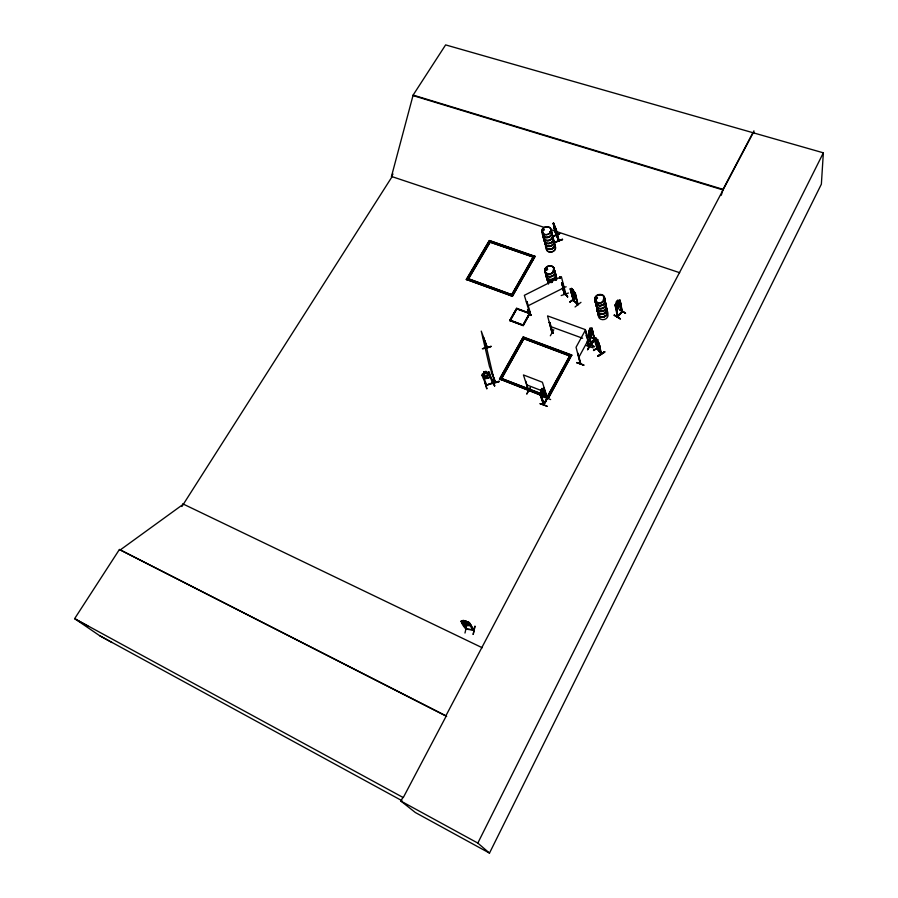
<?xml version="1.0" encoding="UTF-8"?>
<svg xmlns="http://www.w3.org/2000/svg" width="898" height="898" viewBox="0 0 898 898"><rect width="100%" height="100%" fill="white"/><g stroke="black" fill="none" stroke-linecap="round" stroke-linejoin="round"><path stroke-width="1.35" d="M486.985 347.358L487.592 348.188L483.349 337.491L483.753 338.007M547.32 398.555L543.986 388.183M547.005 399.071L543.941 388.677L546.893 399.183C547.993 396.478 543.268 408.074 543.761 403.819M592.467 331.25L592.411 333.124L589.784 338.007M529.416 312.021L530.314 312.324L529.562 312.661L524.342 295.319L561.362 276.663L565.931 294.32L565.28 294.712L561.98 282.825M565.83 293.972L565.123 294.477M547.073 406.345C543.413 404.437 532.806 401.395 547.039 406.143M589.279 346.325L587.64 342.037M589.234 347.043L587.258 336.503M580.086 363.297L580.703 363.544L578.065 353.352M580.13 363.308L576.056 347.245L585.496 329.981L589.526 347.167M181.924 506.494L392.134 176.592L391.494 176.367L413.125 95.087L445.621 44.9L823.354 152.828L821.367 184.18L489.489 853.1L415.37 812.533L400.923 801.083L402.876 797.379M603.456 299.797L603.254 300.493M603.175 299.977L603.793 300.235M596.496 297.092L596.687 298.013M547.017 397.545L547.297 397.735M594.42 346.796L587.584 343.934M525.79 381.145L528.619 391.113M528.675 391.101L523.422 374.937L542.403 382.245L547.365 398.05M552.798 271.398L553.37 270.927L553.045 271.6M552.708 271.297L553.168 271.061M545.816 268.704L545.917 268.85M550.373 231.807L549.61 232.043L550.418 231.841M546.018 268.659L546.512 269.254L546.534 268.39M549.935 232.335L549.655 231.864M547.084 268.962L546.298 268.311M542.65 229.854L543.503 230.011M543.436 229.237L543.514 230.113L544.031 229.765M554.908 231.033L553.224 223.153L556.434 235.826L556.03 234.805M555.873 228.597L558.825 240.754L558.792 239.721M622.348 311.752L617.498 317.061L615.152 305.387L616.477 309.642L620.338 305.432L620.608 303.558M616.578 309.698L620.406 305.477L620.675 303.591M620.316 305.421L616.286 303.356L615.467 304.254M562.72 287.91L562.575 288.853M564.685 293.276L564.662 294.32L562.945 287.506M564.662 293.567L564.909 294.23L562.373 287.955M577.874 304.714L573.429 300.291M571.633 291.94L574.237 295.206L574.799 294.914L573.059 289.807L571.42 288.258L571.745 289.762L571.038 289.437L573.418 300.572L570.163 288.606L573.193 299.876M573.328 300.516L573.059 299.505M614.299 315.097L620.361 318.745M486.694 384.939L485.941 385.321M473.1 630.048L468.879 623.01L473.998 630.43L473.257 629.734M473.729 630.25L465.905 629.083M473.235 634.392L474.952 626.063L473.179 634.403M473.022 630.082L468.879 623.01M473.325 630.014L474.133 630.115L469.272 622.505C455.039 616.746 462.661 626.804 470.451 625.569M464.075 624.604L470.372 625.536M463.144 620.552L469.25 622.595L470.743 624.851L470.44 625.659M465.972 628.791L473.83 629.835M528.495 390.697L529.09 390.922M466.713 628.69C467.151 631.732 459.372 621.203 462.257 621.921L466.87 628.948M461.853 621.001L463.705 621.427L463.054 620.417L465.759 620.956M466.724 629.217L462.257 621.921M463.615 621.293L463.031 620.507M588.661 332.821L588.291 333.989L589.863 338.041L589.133 337.379M617.925 316.163L615.759 305.69L617.543 317.005M564.887 294.174L565.762 293.972M576.729 362.68L583.868 365.116L576.729 362.635M583.846 365.104L576.819 362.5M530.123 311.965L529.517 312.437M530.235 312.347L529.64 312.627L530.202 312.089M594.005 339.399L590.963 345.012M591.558 344.697L588.908 332.889L590.177 328.028L590.525 329.476M594.308 338.49L594.251 339.646L591.995 328.488L597.17 349.142M543.447 404.841L540.08 394.39L543.616 387.947L547.05 398.364M544.098 404.369L540.675 393.302L541.146 391.809M546.815 398.936L546.826 398.14M543.514 404.83L547.185 398.117M531.122 315.344L527.755 309.563L531.111 315.153M575.629 297.507L575.988 296.755L575.741 297.541L571.846 293.983L571.094 292.142M596.934 339.41L595.396 337.659L598.674 342.957L601.245 354.036L601.031 353.015M597.574 348.974L594.79 338.176M721.307 195.259L723.025 189.366L753.13 132.253M599.224 347.01L599.561 346.404M487.019 388.632L484.774 382.043M600.032 348.918L599.696 349.535L595.531 343.642M547.028 269.119L546.759 268.468M470.35 625.625L470.653 624.828M542.863 229.663L543.582 229.405M577.324 304.186L575.135 293.163L573.003 289.852M615.579 304.321L615.096 305.432L620.013 300.011L622.045 311.561M614.973 305.365L615.478 304.265M485.807 384.973C485.672 386.05 502.902 378.608 486.188 385.523L481.844 374.702L482.451 373.972L489.096 372.075L493.238 383.019L492.553 383.188L493.047 382.335M486.02 385.298L493.26 382.649L492.531 382.829M486.75 385.309L482.821 375.263L482.237 375.734L482.821 375.263M489.489 853.1L477.815 843.076L823.354 152.828M593.185 347.863L586.08 345.494M445.79 715.964L753.141 132.87M446.272 715.964L403.269 797.581L74.646 618.632L119.412 549.497L446.272 715.964L446.654 716.402L119.412 549.497M589.167 346.65L588.65 346.134M591.333 343.463L587.573 349.692L590.906 343.137M591.344 343.485L587.662 349.704L590.929 343.137M593.544 338.131C584.587 335.392 604.32 342.464 595.857 338.984M545.614 401.462L549.048 394.738L545.501 401.26M545.569 401.462L549.127 394.896M591.266 344.787C598.618 333.214 589.907 342.89 591.254 345.259L588.908 334.157L588.841 334.831M591.322 345.146L594.611 339.04M588.695 332.832L591.793 327.736L594.296 339.579M592.242 328.578L591.681 329.072M578.682 357.584L587.977 340.51M589.806 337.917L592.523 333.147L592.512 331.194M591.198 337.278L598.023 340.185M552.899 332.776L552.18 332.361L552.573 332.9M551.989 332.608L552.753 333.248M546.904 397.376L570.455 354.822M543.616 403.932L543.604 404.65M547.668 396.456L569.691 355.743L523.871 338.658L569.781 356.057M543.795 403.92L546.579 398.847M543.167 396.186L548.364 398.207L571.723 355.013L523.242 336.952L499.524 378.934L540.607 395.187M548.364 398.207L571.723 355.013M550.339 335.785L553.797 329.701M552.977 333.046L549.363 322.371L552.102 333.023L547.556 315.905L585.294 329.6L589.279 347.077M530.381 387.498L526.699 394.099L530.415 387.644M540.776 390.652L541.977 388.486L540.697 390.63L541.168 391.876L540.113 394.469L541.079 397.679L541.943 398.162C545.389 392.695 546.972 385.511 541.943 398.162M541.898 388.452L542.336 389.822L543.694 387.981M540.641 395.232L540.719 394.548L543.683 404.571M543.672 397.051L550.654 399.554M552.102 333.023L552.82 333.281L549.991 322.606M499.636 379.237L523.242 336.952M541.303 393.93L501.656 378.518L524.555 337.446L500.961 379.753M522.995 325.155L529.506 313.346L516.866 308.744L510.266 320.272L522.995 325.155L529.506 313.346M523.175 325.626L530.067 313.133L523.175 325.626L509.705 320.474L516.687 308.272L530.134 313.357M509.772 320.687L516.687 308.272M510.333 320.485L516.866 308.744M597.563 349.064L596.351 343.844M511.77 294.679L468.24 278.717L511.77 294.679L533.827 255.885L511.097 295.846M512.376 296.306L535.107 256.323L489.354 240.563L466.309 279.413L512.376 296.306L535.107 256.323M622.348 311.236L617.285 316.927L617.712 315.995M621.82 311.943L622.09 311.157M621.697 311.932L620.192 300.796L622.37 311.673M466.432 279.749L489.354 240.563M468.374 279.02L490.016 242.505M556.053 234.939L558.803 240.698M556.592 235.175L556.367 235.815M392.987 174.01L391.449 176.446L544.514 227.52M614.109 315.321L620.406 318.947L614.333 315.03M596.373 297.182L595.677 297.608L596.092 298.293M597.058 297.867L596.104 298.203M494.955 381.504L495.573 382.335L495.225 381.28M495.539 382.267L489.455 366.35L481.261 331.115L487.558 348.132L487.3 347.223M588.908 334.157L591.176 344.888M543.761 404.291L540.719 394.548M617.779 316.051L621.607 311.808M616.331 301.762L617.97 299.954L618.239 301.447L619.081 300.942L619.541 303.445L617.397 307.094L616.376 306.925L615.905 304.444L616.455 301.795L616.578 303.109M556.625 233.053L554.863 229.54M589.357 346.763L589.593 347.122M556.592 234.558L554.066 225.095M562.844 288.483L562.653 287.82M542.257 389.788L542.987 389.115L543.413 393.425L542.302 395.446L541.404 395.558M615.759 305.69L617.835 316.321M494.966 381.358L495.281 382.436L491.633 371.862L491.52 372.535M495.101 381.706L491.374 371.94M580.512 363.813L577.818 353.262M596.014 297.159L596.193 297.923M546.86 269.187L546.04 269.389M527.463 309.945L530.83 315.524M543.919 230.113L543.223 230.281M575.057 306.959L580.961 302.334M574.372 292.22L570.567 288.617L571.813 289.706M570.6 289.178L573.44 300.516M574.383 292.198L575.079 293.219M575.034 293.343L575.483 293.769L574.832 293.511M575.91 297.575L569.86 302.031L575.697 297.384M569.882 302.031C579.188 296.957 575.483 298.495 571.15 292.187M120.085 550.059L183.417 504.148M619.339 309.529L625.603 313.189L619.541 309.305M594.757 340.219L595.587 343.698M595.194 340.275L599.28 345.506M597.327 342.037L595.913 340.207L596.193 341.644M597.686 343.272L597.159 341.891M599.741 349.614L595.655 343.653M598.057 355.866L604.59 351.679L598.079 355.9M598.09 355.922L604.579 351.657M598.135 356.091L604.646 351.87M598.337 356.349L604.848 352.128M594.33 337.614L595.823 339.006L595.475 337.603M594.768 337.682L599.146 343.541L601.469 353.891L597.192 348.559L601.413 353.756M595.116 341.072L599.269 347.099M597.159 340.746L599.022 346.954L597.125 345.427L595.621 341.128L596.261 341.588M600.818 353.576L598.798 342.957M599.146 343.541L598.517 343.193M593.668 350.557L600.156 346.359M600.201 346.437L593.466 350.332L600.133 346.201M567.592 296.991L564.202 291.39L567.57 296.755M526.946 301.56L526.329 301.874L527.07 301.75L530.213 312.414M562.417 283.678L563.158 283.555L562.417 283.678L565.336 294.656M527.586 306.05L564.101 287.641M545.962 268.39L546.702 268.3M596.699 297.911L596.036 297.945M554.156 227.396L556.704 232.694L553.74 225.959L556.479 231.403M554.055 227.362L555.256 229.394M555.031 227.722L554.111 225.903L555.099 228.07M555.447 229.091L555.997 230.449M556.154 231.774L555.581 230.393L556.188 231.583M557.355 235.074L557.332 235.927L554.571 229.731L557.636 237.162L557.579 236.342M557.31 235.175L557.332 235.927M554.47 225.319L553.303 223.265L555.458 227.52M556.659 235.646L553.639 223.063L554.178 224.623M553.987 224.478L553.415 223.984L556.468 235.22M557.535 236.443L554.784 226.33L555.896 228.642M554.055 226.958L556.76 233.188L556.726 232.436M556.075 228.833L558.983 240.103M552.663 236.275L559.634 233.502L552.82 236.589M552.775 236.477L559.69 233.749M562.53 239.553L555.503 242.123L562.429 239.328M555.458 241.932L562.541 239.586M562.395 239.261L555.503 242.112M483.573 372.243L485.998 371.289L486.435 372.659M488.781 373.119L489.444 372.872L488.781 373.119L492.553 383.188M490.095 376.902L484.359 378.889C480.553 377.598 489.253 379.854 489.994 376.812L490.375 375.42M484.875 382.245L486.694 388.778M494.428 385.77L492.126 379.394L494.877 385.837M563.663 287.506L566.144 286.799M559.6 276.887L559.959 277.953M485.941 347.908C472.685 351.354 501.578 343.328 487.143 347.649M499.108 381.212L491.576 383.278M491.644 383.468L499.176 381.403M491.722 383.772L499.254 381.706M564.124 291.221L567.626 296.912M598.472 344.462L596.62 342.913L595.116 338.591L595.744 339.051M596.171 297.081L596.755 297.081M461.067 621.248L461.886 621.124M619.407 300.112L619.968 300.089M492.149 379.383L494.551 385.927M463.727 621.337L462.549 621.405L465.411 623.964L468.857 623.908L467.824 622.28L466.264 621.753M465.871 628.488L461.089 621.158M543.402 230.135L542.684 229.798M486.503 372.591L487.794 372.558L488.68 374.848L487.827 376.251L485.56 377.07L483.955 376.543L483.068 374.264L484.123 373.411L483.551 372.176M589.47 335.302L590.267 335.291L591.67 331.261L591.109 328.836L590.446 329.454L590.143 328.14M556.277 234.715L559.084 240.507M589.043 346.606L587.864 341.24M461.449 622.078L462.189 622.202M468.812 623.302L469.564 623.425M488.175 371.985L489.118 372.142M413.125 95.087L723.025 189.366M413.338 95.659L723.047 189.949M551.136 229.742L679.663 272.7M533.917 256.233L490.6 240.99L467.678 280.198M549.25 322.595L549.879 322.82M466.309 279.413L512.275 295.981M552.113 332.687L552.977 333.001M589.11 330.161L589.402 331.463M588.37 334.011L590.963 345.169M516.934 308.957L529.573 313.559M550.519 326.502L582.634 338.243M587.55 343.923L594.599 346.505M510.266 320.272L522.928 324.941M509.705 320.474L523.107 325.413M523.343 337.278L571.813 355.327M487.255 348.289L483.349 337.491M526.778 384.905L540.517 390.237M541.202 393.627L501.656 378.518M543.761 394.615L547.69 396.411L543.851 394.918M499.524 378.934L540.506 394.884M543.066 395.883L548.274 397.904M495.124 382.02L495.112 381.773M182.754 503.823L482.237 647.75M74.646 618.632L99.611 635.661L401.934 800.69M400.923 801.083L477.815 843.076M75.387 619.137L88.071 626.175M99.611 635.661L111.958 642.53M577.571 303.715L577.369 304.332M577.807 304.714L575.09 293.13M588.718 346.112C588.313 346.325 589.806 345.685 588.549 346.426M619.261 309.395L625.334 313.256M601.088 353.969L596.822 348.368M615.759 308.89L616.612 309.608M577.829 304.658L572.857 299.752L578.099 304.512L575.483 293.769M597.26 342.318L596.272 340.813M596.362 342.015L598.281 346.067L596.901 344.405L595.845 339.489L597.742 343.564L596.384 341.891M559.701 276.932L560.128 278.369M464.984 633.034L466.881 624.851M463.705 620.675L465.344 620.945M465.703 620.877L466.32 621.831M597.653 343.249L598.483 344.574M564.954 294.151L565.246 294.667M527.732 309.597L531.178 315.366M555.357 229.753C551.282 220.212 559.521 242.269 555.391 229.854M555.312 230.449L556.165 232.144M555.267 231.639L557.4 235.893M553.572 223.097L554.807 226.341M554.706 227.71L555.536 229.417M556.401 235.175L559.05 240.518M595.228 341.072L595.946 342.845M486.447 384.67L486.705 385.377M483.652 372.187L484.157 373.489M560.195 277.965L559.746 277.504L559.948 278.054M562.631 288.673L564.64 294.252L561.643 282.735M555.009 230.853L555.739 232.874M554.257 226.801L554.975 228.833M561.183 295.554L568.412 293.04M541.023 390.439L541.741 389.137M554.807 231.011L555.413 232.941M543.616 387.947L544.682 393.111M561.542 283.196L562.26 285.62M588.493 346.37L587.225 341.004M553.886 227.284L554.829 231.067M490.959 346.516L483.528 348.458M555.144 228.923L555.593 230.404M555.694 230.865L556.322 233.458M485.111 341.442L493.26 376.352M591.995 328.488L594.061 337.626M619.743 301.29L621.865 312.223M556.805 232.402L556.839 233.154M753.893 130.816L753.916 133.521M551.069 230.696A4.759 3.884 -15.8 0 1 550.339 235.781A4.759 3.884 -15.8 0 1 544.3 236.601A4.759 3.884 -15.8 0 1 542.942 231.785M551.989 234.154A4.804 3.929 -15.7 0 1 551.26 239.295A4.804 3.929 -15.7 0 1 545.165 240.114A4.804 3.929 -15.7 0 1 543.784 235.254M551.192 231.224A4.759 3.884 -15.8 0 1 548.128 237.521A4.759 3.884 -15.8 0 1 542.673 233.323M551.843 233.839A4.748 3.873 -15.8 0 1 551.125 238.924A4.748 3.873 -15.8 0 1 545.108 239.732A4.748 3.873 -15.8 0 1 543.75 234.928M551.978 234.367A4.737 3.873 -15.7 0 1 551.26 239.44A4.737 3.873 -15.7 0 1 545.243 240.249A4.737 3.873 -15.7 0 1 543.885 235.456M552.607 236.881A4.737 3.873 -15.7 0 1 551.888 241.955A4.737 3.873 -15.7 0 1 545.883 242.752A4.737 3.873 -15.7 0 1 544.525 237.959M551.204 231.011A4.827 3.94 -15.8 0 1 550.474 236.163A4.827 3.94 -15.8 0 1 544.356 236.993A4.827 3.94 -15.8 0 1 542.976 232.111M552.663 237.117A4.737 3.873 -15.7 0 1 551.944 242.191A4.737 3.873 -15.7 0 1 545.939 242.988A4.737 3.873 -15.7 0 1 544.592 238.195M552.618 239.429A4.703 3.861 -15.7 0 1 553.46 244.323A4.703 3.861 -15.7 0 1 547.78 246.389A4.703 3.861 -15.7 0 1 544.963 242.191M553.258 241.989A4.692 3.85 -15.7 0 1 552.169 248.51A4.692 3.85 -15.7 0 1 545.535 245.771M553.381 242.28A4.759 3.906 -15.7 0 1 554.246 247.242A4.759 3.906 -15.7 0 1 548.498 249.318A4.759 3.906 -15.7 0 1 545.647 245.087M554.784 245.67A4.681 3.85 -15.6 0 1 551.776 251.889A4.681 3.85 -15.6 0 1 546.388 247.725M553.336 242.123A4.759 3.906 -15.7 0 1 552.236 248.735A4.759 3.906 -15.7 0 1 545.513 245.962M552.685 237.274A4.715 3.861 -15.7 0 1 551.978 242.325A4.715 3.861 -15.7 0 1 545.995 243.133A4.715 3.861 -15.7 0 1 544.637 238.352M552.573 239.048A4.771 3.918 -15.7 0 1 553.437 244.009A4.771 3.918 -15.7 0 1 547.668 246.097A4.771 3.918 -15.7 0 1 544.817 241.854M552.483 238.902A4.715 3.861 -15.7 0 1 553.336 243.807A4.715 3.861 -15.7 0 1 547.645 245.872A4.715 3.861 -15.7 0 1 544.828 241.674M552.618 239.205A4.771 3.918 -15.7 0 1 553.471 244.166A4.771 3.918 -15.7 0 1 547.713 246.254A4.771 3.918 -15.7 0 1 544.85 242.011M554.818 245.771A4.681 3.85 -15.6 0 1 551.799 251.99A4.681 3.85 -15.6 0 1 546.411 247.826M604.298 298.506A4.95 4.176 -12.8 0 1 603.658 303.939A4.95 4.176 -12.8 0 1 597.338 304.725A4.95 4.176 -12.8 0 1 595.801 299.573M596.508 298.619A4.95 4.176 -12.8 0 1 597.462 297.822M603.546 298.035A5.018 4.232 -12.8 0 1 604.332 303.715A5.018 4.232 -12.8 0 1 597.731 305.286A5.018 4.232 -12.8 0 1 595.812 299.887M596.53 298.911A5.018 4.232 -12.8 0 1 597.496 298.114M603.523 297.878A5.029 4.243 -12.8 0 1 604.309 303.558A5.029 4.243 -12.8 0 1 597.698 305.14A5.029 4.243 -12.8 0 1 595.778 299.73M596.496 298.753A5.029 4.243 -12.8 0 1 597.462 297.956M605.028 301.818A5.006 4.232 -12.7 0 1 604.376 307.307A5.006 4.232 -12.7 0 1 598.001 308.093A5.006 4.232 -12.7 0 1 596.452 302.884M604.971 299.966A4.95 4.176 -12.8 0 1 600.044 305.859A4.95 4.176 -12.8 0 1 595.913 300.078M603.546 298.248A4.95 4.176 -12.8 0 1 604.399 299.023M604.904 301.526A4.939 4.176 -12.7 0 1 604.264 306.936A4.939 4.176 -12.7 0 1 597.978 307.722A4.939 4.176 -12.7 0 1 596.44 302.581M605.005 302.02A4.939 4.164 -12.7 0 1 604.365 307.442A4.939 4.164 -12.7 0 1 598.079 308.216A4.939 4.164 -12.7 0 1 596.541 303.075M605.465 304.366A4.905 4.153 -12.7 0 1 602.423 311A4.905 4.153 -12.7 0 1 596.654 306.465M596.676 306.667A4.928 4.164 -12.7 0 0 602.468 311.213A4.928 4.164 -12.7 0 0 605.521 304.545A4.928 4.164 -12.7 0 1 602.491 311.303A4.928 4.164 -12.7 0 1 596.699 306.757M605.499 304.545A4.905 4.153 -12.7 0 1 602.457 311.179A4.905 4.153 -12.7 0 1 596.687 306.656M606.015 307.037A4.905 4.153 -12.7 0 1 605.387 312.425A4.905 4.153 -12.7 0 1 599.146 313.2A4.905 4.153 -12.7 0 1 597.608 308.081M606.7 310.113A4.95 4.198 -12.6 0 1 603.636 316.826A4.95 4.198 -12.6 0 1 597.81 312.235M606.116 307.531A4.894 4.153 -12.6 0 1 605.488 312.919A4.894 4.153 -12.6 0 1 599.247 313.694A4.894 4.153 -12.6 0 1 597.72 308.575M606.61 309.978A4.883 4.142 -12.6 0 1 603.591 316.59A4.883 4.142 -12.6 0 1 597.844 312.066M606.711 310.472A4.883 4.142 -12.6 0 1 603.692 317.084A4.883 4.142 -12.6 0 1 597.945 312.56M607.216 312.919A4.872 4.142 -12.6 0 1 604.197 319.52A4.872 4.142 -12.6 0 1 598.461 314.996M606.734 310.27A4.95 4.198 -12.6 0 1 603.669 316.972A4.95 4.198 -12.6 0 1 597.844 312.381M605.274 306.555A4.973 4.209 -12.7 0 1 606.06 312.19A4.973 4.209 -12.7 0 1 599.527 313.75A4.973 4.209 -12.7 0 1 597.619 308.373M606.105 307.172A4.973 4.209 -12.7 0 1 605.465 312.627A4.973 4.209 -12.7 0 1 599.134 313.413A4.973 4.209 -12.7 0 1 597.585 308.227M605.555 304.804A4.905 4.153 -12.7 0 1 602.513 311.438A4.905 4.153 -12.7 0 1 596.743 306.914M553.359 269.018A4.838 4.019 -15.8 0 1 554.234 274.126A4.838 4.019 -15.8 0 1 548.386 276.247A4.838 4.019 -15.8 0 1 545.49 271.858M546.613 269.894A4.838 4.019 -15.8 0 1 547.556 269.131M553.494 269.31A4.905 4.075 -15.8 0 1 554.38 274.485A4.905 4.075 -15.8 0 1 548.454 276.629A4.905 4.075 -15.8 0 1 545.513 272.195M546.658 270.197A4.905 4.075 -15.8 0 1 547.612 269.422M554.234 272.206A4.883 4.063 -15.8 0 1 555.121 277.381A4.883 4.063 -15.8 0 1 549.217 279.514A4.883 4.063 -15.8 0 1 546.287 275.08M553.494 269.535A4.838 4.019 -15.8 0 1 552.371 276.326A4.838 4.019 -15.8 0 1 545.535 273.441M554.145 272.083A4.827 4.007 -15.8 0 1 555.02 277.179A4.827 4.007 -15.8 0 1 549.194 279.278A4.827 4.007 -15.8 0 1 546.31 274.911M554.279 272.588A4.816 4.007 -15.8 0 1 555.155 277.684A4.816 4.007 -15.8 0 1 549.329 279.783A4.816 4.007 -15.8 0 1 546.444 275.417M555.682 275.697A4.793 3.996 -15.7 0 1 555.952 279.716M551.978 282.253A4.793 3.996 -15.7 0 1 547.746 280.771A4.793 3.996 -15.7 0 1 547.499 276.752M554.279 272.363A4.883 4.063 -15.8 0 1 555.166 277.538A4.883 4.063 -15.8 0 1 549.262 279.671A4.883 4.063 -15.8 0 1 546.332 275.237M555.75 275.888A4.816 4.007 -15.7 0 1 556.019 279.918M552.034 282.466A4.816 4.007 -15.7 0 1 547.791 280.973A4.816 4.007 -15.7 0 1 547.533 276.943M548.476 283.465A4.782 3.985 -15.7 0 1 548.218 279.469M548.072 283.061A4.771 3.985 -15.7 0 1 548.352 279.963M548.498 283.835A4.849 4.052 -15.7 0 1 548.24 279.772M548.454 283.678A4.849 4.052 -15.7 0 1 548.195 279.615M555.806 276.146A4.793 3.996 -15.7 0 1 556.075 280.165M549.699 282.466A4.793 3.996 -15.7 0 1 547.208 278.223M598.91 347.391L597.585 344.742L598.225 344.462L595.722 341.431L596.968 344.001L596.351 344.361L597.35 344.664L598.843 347.369M586.17 335.796L586.697 336.245L586.17 335.796M590.008 328.713L589.414 330.408L590.008 328.713M590.547 329.88L589.481 331.833L590.031 334.258L591.097 332.305L590.547 329.88M542.381 390.192L541.269 392.213L541.999 394.48L543.099 392.46L542.381 390.192M618.722 304.343L617.195 306.027L616.724 303.535L618.262 301.851L618.722 304.343M617.689 300.583L616.791 302.121L617.689 300.583M485.605 371.716L484.291 372.659L485.605 371.716M486.57 372.996L484.291 373.826L485.178 376.105L487.457 375.285L486.57 372.996M466.455 622.045L463.918 621.629L464.962 623.268L467.499 623.683L466.455 622.045M533.165 257.03L489.938 242.101L533.165 257.03M572.733 289.818L571.745 288.887L572.733 289.818M573.384 291.648L571.858 290.2L572.453 292.703L573.979 294.14L573.384 291.648M596.631 339.354L595.756 338.277L596.631 339.354M544.356 234.378A4.782 3.895 -15.8 0 0 551.204 230.023A4.782 3.895 -15.8 0 0 543.907 227.587A4.782 3.895 -15.8 0 0 544.356 234.378M544.401 234.524A4.759 3.884 -15.8 0 0 551.226 230.18A4.759 3.884 -15.8 0 0 543.952 227.755A4.759 3.884 -15.8 0 0 544.401 234.524M597.552 302.547A4.984 4.198 -12.8 0 0 604.635 297.979A4.984 4.198 -12.8 0 0 596.923 295.296A4.984 4.198 -12.8 0 0 597.552 302.547M597.608 302.783A4.961 4.176 -12.8 0 0 604.657 298.237A4.961 4.176 -12.8 0 0 596.979 295.554A4.961 4.176 -12.8 0 0 597.608 302.783A4.95 4.176 -12.8 0 0 604.657 298.248A4.95 4.176 -12.8 0 0 596.99 295.565A4.95 4.176 -12.8 0 0 597.619 302.783M547.365 273.677A4.86 4.041 -15.8 0 0 554.324 269.232A4.86 4.041 -15.8 0 0 546.893 266.661A4.86 4.041 -15.8 0 0 547.365 273.677A4.838 4.019 -15.8 0 0 554.347 269.378A4.838 4.019 -15.8 0 0 546.949 266.818A4.838 4.019 -15.8 0 0 547.41 273.823A4.827 4.007 -15.8 0 0 554.324 269.389A4.827 4.007 -15.8 0 0 546.961 266.841A4.827 4.007 -15.8 0 0 547.421 273.8"/></g></svg>
